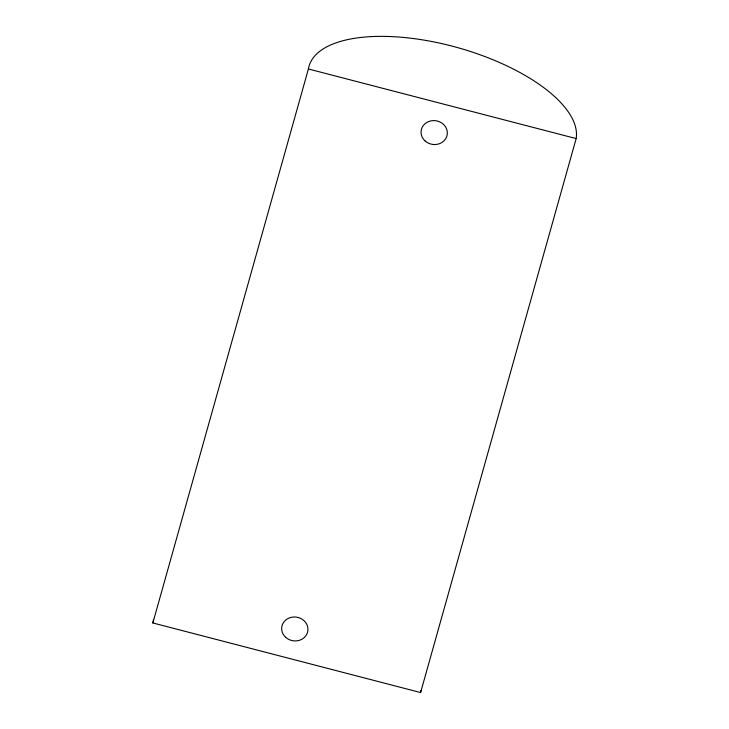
<?xml version="1.0" encoding="UTF-8"?>
<svg xmlns="http://www.w3.org/2000/svg" width="729" height="729" viewBox="0 0 729 729"><rect width="100%" height="100%" fill="white"/><g stroke="black" fill="none" stroke-linecap="round" stroke-linejoin="round"><path stroke-width="1.09" d="M152.844 622.958L308.403 68.982A138.446 58.22 15.7 0 1 451.834 46.055A138.446 58.22 15.7 0 1 576.156 138.574L420.597 692.55L152.844 622.958A138.446 58.22 15.7 0 1 153.546 619.923M308.403 68.982L576.156 138.574M420.852 690.472A138.446 58.22 15.7 0 1 420.597 692.55M425.016 140.888A13.186 11.946 9.4 0 0 446.941 135.886A13.186 11.946 9.4 0 0 430.62 120.941A13.186 11.946 9.4 0 0 425.016 140.888M285.631 637.283A13.186 11.946 9.4 0 0 307.556 632.28A13.186 11.946 9.4 0 0 291.236 617.335A13.186 11.946 9.4 0 0 285.631 637.283"/></g></svg>
